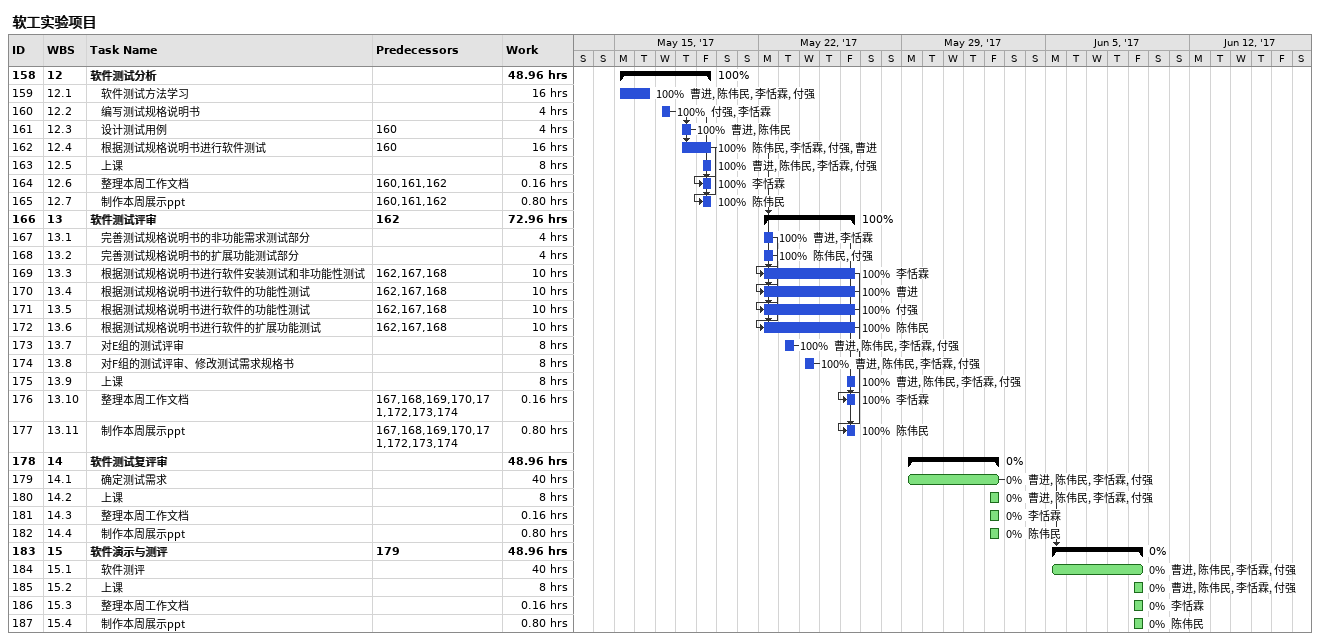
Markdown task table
软工实验项目

| ID | WBS | Task | Start | Finish | Predecessors | Resources | % complete | Work (h) |
|---|---|---|---|---|---|---|---|---|
| 158 | 12 | **软件测试分析** | 2017-05-15 | 2017-05-19 |  |  | 100 | 48.96 |
| 159 | 12.1 | 软件测试方法学习 | 2017-05-15 | 2017-05-16 |  | 曹进, 陈伟民, 李恬霖, 付强 | 100 | 16 |
| 160 | 12.2 | 编写测试规格说明书 | 2017-05-17 | 2017-05-17 |  | 付强, 李恬霖 | 100 | 4 |
| 161 | 12.3 | 设计测试用例 | 2017-05-18 | 2017-05-18 | 160 | 曹进, 陈伟民 | 100 | 4 |
| 162 | 12.4 | 根据测试规格说明书进行软件测试 | 2017-05-18 | 2017-05-19 | 160 | 陈伟民, 李恬霖, 付强, 曹进 | 100 | 16 |
| 163 | 12.5 | 上课 | 2017-05-19 | 2017-05-19 |  | 曹进, 陈伟民, 李恬霖, 付强 | 100 | 8 |
| 164 | 12.6 | 整理本周工作文档 | 2017-05-19 | 2017-05-19 | 160, 161, 162 | 李恬霖 | 100 | 0.16 |
| 165 | 12.7 | 制作本周展示ppt | 2017-05-19 | 2017-05-19 | 160, 161, 162 | 陈伟民 | 100 | 0.80 |
| 166 | 13 | **软件测试评审** | 2017-05-22 | 2017-05-26 | 162 |  | 100 | 72.96 |
| 167 | 13.1 | 完善测试规格说明书的非功能需求测试部分 | 2017-05-22 | 2017-05-22 |  | 曹进, 李恬霖 | 100 | 4 |
| 168 | 13.2 | 完善测试规格说明书的扩展功能测试部分 | 2017-05-22 | 2017-05-22 |  | 陈伟民, 付强 | 100 | 4 |
| 169 | 13.3 | 根据测试规格说明书进行软件安装测试和非功能性测试 | 2017-05-22 | 2017-05-26 | 162, 167, 168 | 李恬霖 | 100 | 10 |
| 170 | 13.4 | 根据测试规格说明书进行软件的功能性测试 | 2017-05-22 | 2017-05-26 | 162, 167, 168 | 曹进 | 100 | 10 |
| 171 | 13.5 | 根据测试规格说明书进行软件的功能性测试 | 2017-05-22 | 2017-05-26 | 162, 167, 168 | 付强 | 100 | 10 |
| 172 | 13.6 | 根据测试规格说明书进行软件的扩展功能测试 | 2017-05-22 | 2017-05-26 | 162, 167, 168 | 陈伟民 | 100 | 10 |
| 173 | 13.7 | 对E组的测试评审 | 2017-05-23 | 2017-05-23 |  | 曹进, 陈伟民, 李恬霖, 付强 | 100 | 8 |
| 174 | 13.8 | 对F组的测试评审、修改测试需求规格书 | 2017-05-24 | 2017-05-24 |  | 曹进, 陈伟民, 李恬霖, 付强 | 100 | 8 |
| 175 | 13.9 | 上课 | 2017-05-26 | 2017-05-26 |  | 曹进, 陈伟民, 李恬霖, 付强 | 100 | 8 |
| 176 | 13.10 | 整理本周工作文档 | 2017-05-26 | 2017-05-26 | 167, 168, 169, 170, 171, 172, 173, 174 | 李恬霖 | 100 | 0.16 |
| 177 | 13.11 | 制作本周展示ppt | 2017-05-26 | 2017-05-26 | 167, 168, 169, 170, 171, 172, 173, 174 | 陈伟民 | 100 | 0.80 |
| 178 | 14 | **软件测试复评审** | 2017-05-29 | 2017-06-02 |  |  | 0 | 48.96 |
| 179 | 14.1 | 确定测试需求 | 2017-05-29 | 2017-06-02 |  | 曹进, 陈伟民, 李恬霖, 付强 | 0 | 40 |
| 180 | 14.2 | 上课 | 2017-06-02 | 2017-06-02 |  | 曹进, 陈伟民, 李恬霖, 付强 | 0 | 8 |
| 181 | 14.3 | 整理本周工作文档 | 2017-06-02 | 2017-06-02 |  | 李恬霖 | 0 | 0.16 |
| 182 | 14.4 | 制作本周展示ppt | 2017-06-02 | 2017-06-02 |  | 陈伟民 | 0 | 0.80 |
| 183 | 15 | **软件演示与测评** | 2017-06-05 | 2017-06-09 | 179 |  | 0 | 48.96 |
| 184 | 15.1 | 软件测评 | 2017-06-05 | 2017-06-09 |  | 曹进, 陈伟民, 李恬霖, 付强 | 0 | 40 |
| 185 | 15.2 | 上课 | 2017-06-09 | 2017-06-09 |  | 曹进, 陈伟民, 李恬霖, 付强 | 0 | 8 |
| 186 | 15.3 | 整理本周工作文档 | 2017-06-09 | 2017-06-09 |  | 李恬霖 | 0 | 0.16 |
| 187 | 15.4 | 制作本周展示ppt | 2017-06-09 | 2017-06-09 |  | 陈伟民 | 0 | 0.80 |
